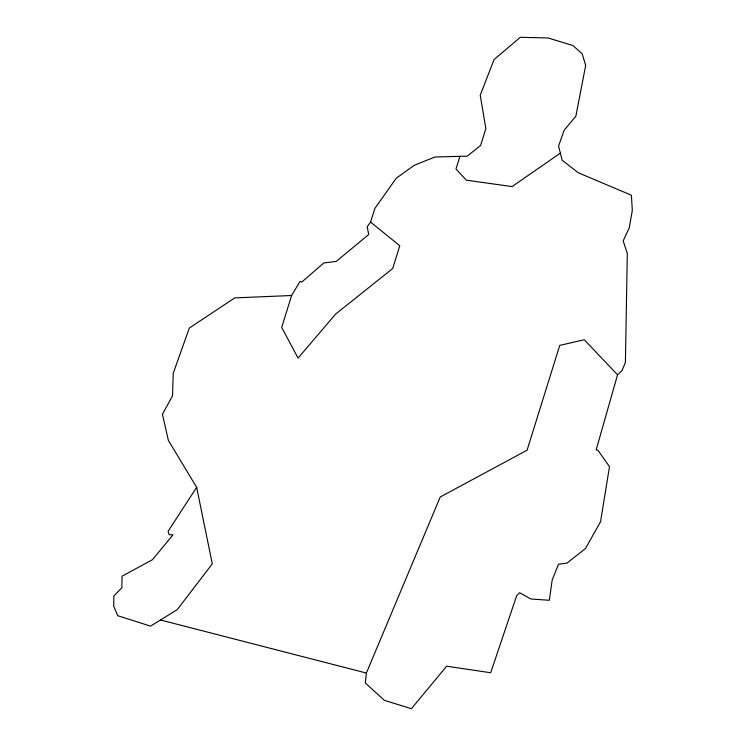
<?xml version="1.0" encoding="UTF-8"?>
<svg xmlns="http://www.w3.org/2000/svg" width="746" height="746" viewBox="0 0 746 746"><rect width="100%" height="100%" fill="white"/><g stroke="black" fill="none" stroke-linecap="round" stroke-linejoin="round"><path stroke-width="1.12" d="M617.548 374.79L584.277 339.756L559.733 345.389L527.096 450.183L440.233 496.995L366.37 673.051L365.298 682.926L384.311 700.308L411.363 708.7L446.64 666.197L490.682 672.743L516.736 595.532L519.617 592.725L530.798 598.982L549.317 600.288L552.171 580.043L558.549 564.2L566.904 563.127L585.461 548.58L600.558 521.687L609.491 466.66L598.022 450.36L596.194 449.782L617.548 374.79L621.996 370.594L625.409 362.416L627.311 253.379L623.18 240.921L629.214 227.968L632.31 210.428L631.405 195.21L578.29 172.774L562.158 160.222L558.558 146.076L564.097 130.289L575.856 116.255L585.657 65.48L582.281 53.973L572.993 45.562L548.114 37.971L520.307 37.3L494.113 59.493L480.228 95.199L485.86 128.582L480.601 145.489L467.266 156.128L434.937 157.014L414.244 165.295L396.275 178.191L374.8 208.544L370.594 222.075L367.172 226.821L368.729 234.496L336.315 261.37L323.792 262.974L301.832 282.016L300.004 281.438L291.621 295.5L281.69 327.401L298.064 358.089L335.588 314.122L392.676 268.541L399.772 245.76L370.594 222.075M459.937 156.324L455.983 169.006L466.287 180.178L512.073 186.575L560.358 153.154M196.664 487.343L168.083 531.329L169.146 534.705L173.025 534.761L152.473 559.696L122.055 576.192L121.859 587.829L113.905 595.905L113.69 606.172L117.756 615.711L150.571 626.127L177.212 609.65L212.284 563.883L196.664 487.343L168.363 440.364L162.451 414.328L172.522 395.79L173.268 373.159L189.307 328.072L234.776 297.906L291.621 295.5M160.502 619.982L366.37 673.051"/></g></svg>
